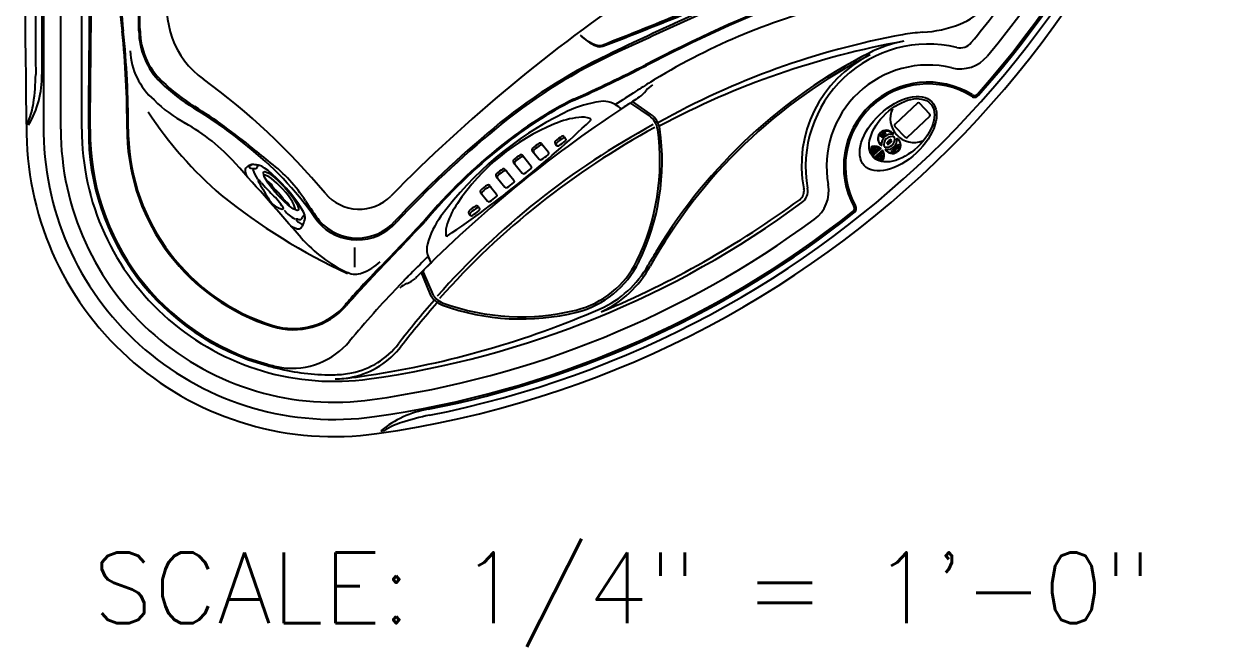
# Model space of a CAD drawing. Extents: x 1077 to 1145, y 510 to 635.
# Drawn here: x 1076.5 to 1144.9, y 510.3 to 545.5 of the extents above; entities that cross this region are included whole.
import ezdxf
from ezdxf.enums import TextEntityAlignment as Align

# ---------------------------------------------------------------- set-up
doc = ezdxf.new("R2010")
doc.units = 0
doc.header["$MEASUREMENT"] = 0
for name, color, linetype in [('1', 4, 'Continuous'), ('clean', 1, 'Continuous'), ('DIM', 3, 'Continuous')]:
    doc.layers.add(name, color=color, linetype=linetype)
doc.styles.add('SIMPLEX', font='simplex')

# ---------------------------------------------------------------- blocks, each defined once
blk = doc.blocks.new('AUX')
at = {"layer": '1'}
h = blk.add_hatch(color=3, dxfattribs=at)
edge = h.paths.add_edge_path(flags=16)
edge.add_spline(control_points=[(-1.768, 0.191), (-1.764, 0.19), (-1.761, 0.19), (-1.757, 0.19), (-1.734, 0.19), (-1.725, 0.198), (-1.725, 0.216), (-1.725, 0.226), (-1.729, 0.234), (-1.736, 0.237), (-1.74, 0.239), (-1.746, 0.24), (-1.755, 0.24), (-1.757, 0.24), (-1.762, 0.24), (-1.768, 0.239), (-1.768, 0.239), (-1.768, 0.191), (-1.768, 0.191)], knot_values=[0, 0, 0, 0, 1, 1, 1, 2, 2, 2, 3, 3, 3, 4, 4, 4, 5, 5, 5, 6, 6, 6, 6], degree=3, periodic=0)
edge = h.paths.add_edge_path()
edge.add_spline(control_points=[(-1.787, 0.251), (-1.765, 0.251), (-1.753, 0.251), (-1.752, 0.251), (-1.735, 0.251), (-1.726, 0.249), (-1.719, 0.245), (-1.71, 0.239), (-1.705, 0.229), (-1.705, 0.216), (-1.705, 0.203), (-1.711, 0.192), (-1.722, 0.185), (-1.731, 0.181), (-1.74, 0.179), (-1.756, 0.179), (-1.761, 0.179), (-1.764, 0.179), (-1.768, 0.179), (-1.768, 0.179), (-1.768, 0.134), (-1.768, 0.134), (-1.768, 0.134), (-1.787, 0.134), (-1.787, 0.134), (-1.787, 0.134), (-1.787, 0.251), (-1.787, 0.251)], knot_values=[0, 0, 0, 0, 1, 1, 1, 2, 2, 2, 3, 3, 3, 4, 4, 4, 5, 5, 5, 6, 6, 6, 7, 7, 7, 8, 8, 8, 9, 9, 9, 9], degree=3, periodic=0)
h.paths.add_polyline_path([(-1.929, 0.251), (-1.886, 0.161), (-1.84, 0.251), (-1.822, 0.251), (-1.819, 0.134), (-1.837, 0.134), (-1.839, 0.226), (-1.885, 0.136), (-1.893, 0.135), (-1.937, 0.227), (-1.938, 0.134), (-1.954, 0.134), (-1.947, 0.251)])
h.paths.add_polyline_path([(-1.973, 0.251), (-1.973, 0.239), (-2.032, 0.239), (-2.032, 0.202), (-1.979, 0.202), (-1.979, 0.19), (-2.032, 0.19), (-2.032, 0.147), (-1.971, 0.147), (-1.971, 0.134), (-2.051, 0.134), (-2.051, 0.251)])
h.paths.add_polyline_path([(-2.072, 0.251), (-2.072, 0.238), (-2.12, 0.238), (-2.12, 0.134), (-2.139, 0.134), (-2.139, 0.238), (-2.186, 0.238), (-2.186, 0.251)])
for points in [[(-1.948, 0.454), (-2.014, 0.353), (-1.948, 0.353)], [(-1.939, -0.454), (-1.873, -0.353), (-1.939, -0.353)]]:
    blk.add_hatch(color=3, dxfattribs=at).paths.add_polyline_path(points)
h = blk.add_hatch(color=3, dxfattribs=at)
edge = h.paths.add_edge_path()
edge.add_spline(control_points=[(-1.02, 0.729), (-1.02, 0.729), (-1.02, 0.604), (-1.02, 0.604), (-1.02, 0.578), (-1.022, 0.57), (-1.031, 0.558), (-1.041, 0.546), (-1.056, 0.538), (-1.07, 0.538), (-1.078, 0.538), (-1.085, 0.541), (-1.089, 0.544), (-1.089, 0.545), (-1.09, 0.545), (-1.09, 0.548), (-1.09, 0.552), (-1.089, 0.552), (-1.088, 0.554), (-1.088, 0.554), (-1.081, 0.561), (-1.081, 0.561), (-1.08, 0.561), (-1.08, 0.562), (-1.079, 0.562), (-1.079, 0.562), (-1.077, 0.562), (-1.077, 0.562), (-1.076, 0.562), (-1.076, 0.562), (-1.073, 0.56), (-1.07, 0.559), (-1.066, 0.557), (-1.061, 0.557), (-1.053, 0.557), (-1.047, 0.561), (-1.045, 0.57), (-1.044, 0.575), (-1.043, 0.582), (-1.043, 0.6), (-1.043, 0.6), (-1.043, 0.729), (-1.043, 0.729), (-1.043, 0.729), (-1.02, 0.729), (-1.02, 0.729)], knot_values=[0, 0, 0, 0, 1, 1, 1, 2, 2, 2, 3, 3, 3, 4, 4, 4, 5, 5, 5, 6, 6, 6, 7, 7, 7, 8, 8, 8, 9, 9, 9, 10, 10, 10, 11, 11, 11, 12, 12, 12, 13, 13, 13, 14, 14, 14, 15, 15, 15, 15], degree=3, periodic=0)
h.paths.add_polyline_path([(-0.878, 0.729), (-0.878, 0.714), (-0.953, 0.714), (-0.953, 0.667), (-0.886, 0.667), (-0.886, 0.652), (-0.953, 0.652), (-0.953, 0.598), (-0.876, 0.598), (-0.876, 0.582), (-0.977, 0.582), (-0.977, 0.729)])
h.paths.add_polyline_path([(-0.711, 0.729), (-0.711, 0.713), (-0.771, 0.713), (-0.771, 0.582), (-0.795, 0.582), (-0.795, 0.713), (-0.855, 0.713), (-0.855, 0.729)])
edge = h.paths.add_edge_path()
edge.add_spline(control_points=[(-0.611, 0.711), (-0.611, 0.71), (-0.611, 0.71), (-0.611, 0.71), (-0.611, 0.709), (-0.611, 0.709), (-0.612, 0.708), (-0.612, 0.708), (-0.615, 0.707), (-0.615, 0.707), (-0.616, 0.707), (-0.616, 0.706), (-0.617, 0.706), (-0.617, 0.706), (-0.618, 0.707), (-0.62, 0.708), (-0.627, 0.713), (-0.64, 0.717), (-0.651, 0.717), (-0.668, 0.717), (-0.679, 0.708), (-0.679, 0.695), (-0.679, 0.688), (-0.676, 0.683), (-0.672, 0.68), (-0.667, 0.676), (-0.663, 0.674), (-0.646, 0.667), (-0.628, 0.659), (-0.621, 0.655), (-0.615, 0.649), (-0.608, 0.642), (-0.604, 0.633), (-0.604, 0.623), (-0.604, 0.597), (-0.628, 0.579), (-0.662, 0.579), (-0.673, 0.579), (-0.693, 0.582), (-0.7, 0.585), (-0.703, 0.586), (-0.704, 0.586), (-0.704, 0.588), (-0.704, 0.588), (-0.706, 0.602), (-0.706, 0.602), (-0.706, 0.603), (-0.706, 0.603), (-0.706, 0.604), (-0.706, 0.604), (-0.706, 0.605), (-0.705, 0.605), (-0.705, 0.605), (-0.702, 0.607), (-0.702, 0.607), (-0.701, 0.607), (-0.701, 0.607), (-0.7, 0.607), (-0.7, 0.607), (-0.7, 0.607), (-0.698, 0.606), (-0.688, 0.6), (-0.671, 0.595), (-0.658, 0.595), (-0.64, 0.595), (-0.627, 0.604), (-0.627, 0.618), (-0.627, 0.624), (-0.629, 0.629), (-0.633, 0.633), (-0.637, 0.637), (-0.643, 0.64), (-0.657, 0.646), (-0.677, 0.655), (-0.684, 0.658), (-0.69, 0.664), (-0.697, 0.671), (-0.701, 0.68), (-0.701, 0.69), (-0.701, 0.715), (-0.679, 0.731), (-0.646, 0.731), (-0.636, 0.731), (-0.62, 0.729), (-0.615, 0.727), (-0.614, 0.727), (-0.613, 0.725), (-0.613, 0.724), (-0.613, 0.724), (-0.611, 0.711), (-0.611, 0.711)], knot_values=[0, 0, 0, 0, 1, 1, 1, 2, 2, 2, 3, 3, 3, 4, 4, 4, 5, 5, 5, 6, 6, 6, 7, 7, 7, 8, 8, 8, 9, 9, 9, 10, 10, 10, 11, 11, 11, 12, 12, 12, 13, 13, 13, 14, 14, 14, 15, 15, 15, 16, 16, 16, 17, 17, 17, 18, 18, 18, 19, 19, 19, 20, 20, 20, 21, 21, 21, 22, 22, 22, 23, 23, 23, 24, 24, 24, 25, 25, 25, 26, 26, 26, 27, 27, 27, 28, 28, 28, 29, 29, 29, 30, 30, 30, 30], degree=3, periodic=0)
edge = h.paths.add_edge_path()
edge.add_spline(control_points=[(-0.934, 0.053), (-0.934, 0.052), (-0.934, 0.052), (-0.934, 0.052), (-0.934, 0.051), (-0.934, 0.051), (-0.935, 0.05), (-0.935, 0.05), (-0.939, 0.049), (-0.939, 0.049), (-0.939, 0.049), (-0.94, 0.048), (-0.94, 0.048), (-0.94, 0.048), (-0.941, 0.049), (-0.943, 0.05), (-0.95, 0.055), (-0.964, 0.059), (-0.974, 0.059), (-0.991, 0.059), (-1.002, 0.05), (-1.002, 0.037), (-1.002, 0.03), (-1, 0.025), (-0.995, 0.022), (-0.99, 0.018), (-0.987, 0.016), (-0.969, 0.009), (-0.951, 0.001), (-0.945, -0.003), (-0.938, -0.009), (-0.931, -0.016), (-0.928, -0.025), (-0.928, -0.035), (-0.928, -0.061), (-0.951, -0.079), (-0.985, -0.079), (-0.996, -0.079), (-1.017, -0.076), (-1.024, -0.073), (-1.026, -0.072), (-1.027, -0.072), (-1.027, -0.07), (-1.027, -0.07), (-1.029, -0.056), (-1.029, -0.056), (-1.03, -0.055), (-1.03, -0.055), (-1.03, -0.054), (-1.03, -0.054), (-1.029, -0.053), (-1.028, -0.053), (-1.028, -0.053), (-1.025, -0.051), (-1.025, -0.051), (-1.025, -0.051), (-1.024, -0.051), (-1.024, -0.051), (-1.023, -0.051), (-1.023, -0.051), (-1.021, -0.052), (-1.012, -0.058), (-0.994, -0.063), (-0.981, -0.063), (-0.963, -0.063), (-0.95, -0.054), (-0.95, -0.04), (-0.95, -0.034), (-0.952, -0.029), (-0.956, -0.025), (-0.961, -0.021), (-0.966, -0.018), (-0.981, -0.012), (-1, -0.003), (-1.007, 0), (-1.014, 0.006), (-1.021, 0.013), (-1.024, 0.022), (-1.024, 0.032), (-1.024, 0.057), (-1.002, 0.073), (-0.969, 0.073), (-0.959, 0.073), (-0.943, 0.071), (-0.938, 0.069), (-0.937, 0.069), (-0.936, 0.067), (-0.936, 0.066), (-0.936, 0.066), (-0.934, 0.053), (-0.934, 0.053)], knot_values=[0, 0, 0, 0, 1, 1, 1, 2, 2, 2, 3, 3, 3, 4, 4, 4, 5, 5, 5, 6, 6, 6, 7, 7, 7, 8, 8, 8, 9, 9, 9, 10, 10, 10, 11, 11, 11, 12, 12, 12, 13, 13, 13, 14, 14, 14, 15, 15, 15, 16, 16, 16, 17, 17, 17, 18, 18, 18, 19, 19, 19, 20, 20, 20, 21, 21, 21, 22, 22, 22, 23, 23, 23, 24, 24, 24, 25, 25, 25, 26, 26, 26, 27, 27, 27, 28, 28, 28, 29, 29, 29, 30, 30, 30, 30], degree=3, periodic=0)
h.paths.add_polyline_path([(-0.798, 0.071), (-0.798, 0.056), (-0.873, 0.056), (-0.873, 0.009), (-0.806, 0.009), (-0.806, -0.006), (-0.873, -0.006), (-0.873, -0.06), (-0.796, -0.06), (-0.796, -0.076), (-0.897, -0.076), (-0.897, 0.071)])
h.paths.add_polyline_path([(-0.631, 0.071), (-0.631, 0.055), (-0.691, 0.055), (-0.691, -0.076), (-0.715, -0.076), (-0.715, 0.055), (-0.775, 0.055), (-0.775, 0.071)])
h.paths.add_polyline_path([(-1.11, -0.552), (-1.11, -0.683), (-1.039, -0.683), (-1.039, -0.699), (-1.134, -0.699), (-1.134, -0.552)])
h.paths.add_polyline_path([(-0.997, -0.552), (-0.997, -0.699), (-1.021, -0.699), (-1.021, -0.552)])
edge = h.paths.add_edge_path()
edge.add_spline(control_points=[(-0.826, -0.626), (-0.826, -0.626), (-0.826, -0.695), (-0.826, -0.695), (-0.846, -0.699), (-0.867, -0.702), (-0.883, -0.702), (-0.905, -0.702), (-0.922, -0.697), (-0.935, -0.689), (-0.954, -0.677), (-0.966, -0.654), (-0.966, -0.629), (-0.966, -0.582), (-0.929, -0.549), (-0.875, -0.549), (-0.862, -0.549), (-0.84, -0.552), (-0.835, -0.555), (-0.833, -0.555), (-0.832, -0.556), (-0.832, -0.558), (-0.832, -0.558), (-0.831, -0.571), (-0.831, -0.571), (-0.831, -0.571), (-0.831, -0.571), (-0.831, -0.571), (-0.831, -0.572), (-0.832, -0.573), (-0.832, -0.573), (-0.832, -0.573), (-0.835, -0.575), (-0.835, -0.575), (-0.836, -0.575), (-0.836, -0.575), (-0.836, -0.575), (-0.837, -0.575), (-0.837, -0.575), (-0.84, -0.573), (-0.851, -0.568), (-0.866, -0.564), (-0.879, -0.564), (-0.916, -0.564), (-0.94, -0.588), (-0.94, -0.626), (-0.94, -0.664), (-0.916, -0.687), (-0.878, -0.687), (-0.869, -0.687), (-0.861, -0.686), (-0.85, -0.684), (-0.85, -0.684), (-0.85, -0.626), (-0.85, -0.626), (-0.85, -0.626), (-0.826, -0.626), (-0.826, -0.626)], knot_values=[0, 0, 0, 0, 1, 1, 1, 2, 2, 2, 3, 3, 3, 4, 4, 4, 5, 5, 5, 6, 6, 6, 7, 7, 7, 8, 8, 8, 9, 9, 9, 10, 10, 10, 11, 11, 11, 12, 12, 12, 13, 13, 13, 14, 14, 14, 15, 15, 15, 16, 16, 16, 17, 17, 17, 18, 18, 18, 19, 19, 19, 19], degree=3, periodic=0)
h.paths.add_polyline_path([(-0.685, -0.614), (-0.685, -0.552), (-0.661, -0.552), (-0.661, -0.699), (-0.685, -0.699), (-0.685, -0.629), (-0.767, -0.629), (-0.767, -0.699), (-0.791, -0.699), (-0.791, -0.552), (-0.767, -0.552), (-0.767, -0.614)])
h.paths.add_polyline_path([(-0.502, -0.552), (-0.502, -0.568), (-0.563, -0.568), (-0.563, -0.699), (-0.586, -0.699), (-0.586, -0.568), (-0.646, -0.568), (-0.646, -0.552)])
h = blk.add_hatch(color=3, dxfattribs=at)
edge = h.paths.add_edge_path(flags=16)
edge.add_spline(control_points=[(-1.773, -0.207), (-1.769, -0.207), (-1.766, -0.208), (-1.761, -0.208), (-1.739, -0.208), (-1.729, -0.2), (-1.729, -0.182), (-1.729, -0.172), (-1.733, -0.164), (-1.741, -0.161), (-1.745, -0.159), (-1.75, -0.158), (-1.759, -0.158), (-1.762, -0.158), (-1.767, -0.158), (-1.773, -0.158), (-1.773, -0.158), (-1.773, -0.207), (-1.773, -0.207)], knot_values=[0, 0, 0, 0, 1, 1, 1, 2, 2, 2, 3, 3, 3, 4, 4, 4, 5, 5, 5, 6, 6, 6, 6], degree=3, periodic=0)
edge = h.paths.add_edge_path()
edge.add_spline(control_points=[(-1.792, -0.147), (-1.769, -0.147), (-1.758, -0.146), (-1.756, -0.146), (-1.74, -0.146), (-1.731, -0.148), (-1.723, -0.153), (-1.714, -0.159), (-1.709, -0.169), (-1.709, -0.181), (-1.709, -0.195), (-1.716, -0.206), (-1.727, -0.212), (-1.735, -0.217), (-1.745, -0.219), (-1.761, -0.219), (-1.765, -0.219), (-1.768, -0.219), (-1.773, -0.219), (-1.773, -0.219), (-1.773, -0.263), (-1.773, -0.263), (-1.773, -0.263), (-1.792, -0.263), (-1.792, -0.263), (-1.792, -0.263), (-1.792, -0.147), (-1.792, -0.147)], knot_values=[0, 0, 0, 0, 1, 1, 1, 2, 2, 2, 3, 3, 3, 4, 4, 4, 5, 5, 5, 6, 6, 6, 7, 7, 7, 8, 8, 8, 9, 9, 9, 9], degree=3, periodic=0)
h.paths.add_polyline_path([(-1.933, -0.147), (-1.89, -0.237), (-1.844, -0.147), (-1.827, -0.147), (-1.823, -0.263), (-1.842, -0.263), (-1.844, -0.172), (-1.89, -0.261), (-1.897, -0.263), (-1.941, -0.171), (-1.943, -0.263), (-1.958, -0.263), (-1.951, -0.147)])
h.paths.add_polyline_path([(-1.977, -0.147), (-1.977, -0.159), (-2.037, -0.159), (-2.037, -0.196), (-1.984, -0.196), (-1.984, -0.208), (-2.037, -0.208), (-2.037, -0.251), (-1.976, -0.251), (-1.976, -0.263), (-2.056, -0.263), (-2.056, -0.147)])
h.paths.add_polyline_path([(-2.077, -0.147), (-2.077, -0.159), (-2.124, -0.159), (-2.124, -0.263), (-2.143, -0.263), (-2.143, -0.159), (-2.191, -0.159), (-2.191, -0.147)])
at = {"layer": '1', "color": 3}
for p, q in [((-2.267, 0.073), (-1.615, 0.073)), ((-2.267, -0.075), (-1.615, -0.075))]:
    blk.add_line(p, q, dxfattribs=at)
at = {"layer": '1'}
for p, q in [((0.192, 0.519), (0.192, -0.519)), ((2.422, 0.623), (0.296, 0.623)), ((2.526, -0.519), (2.526, 0.519)), ((0.296, -0.623), (2.422, -0.623))]:
    blk.add_line(p, q, dxfattribs=at)
at = {"layer": '1', "color": 3}
for points in [[(-2.072, 0.251), (-2.072, 0.238), (-2.12, 0.238), (-2.12, 0.134), (-2.139, 0.134), (-2.139, 0.238), (-2.186, 0.238), (-2.186, 0.251)], [(-1.973, 0.251), (-1.973, 0.239), (-2.032, 0.239), (-2.032, 0.202), (-1.979, 0.202), (-1.979, 0.19), (-2.032, 0.19), (-2.032, 0.147), (-1.971, 0.147), (-1.971, 0.134), (-2.051, 0.134), (-2.051, 0.251)], [(-2.035, 0.344), (-1.941, 0.487), (-1.847, 0.344)], [(-1.948, 0.454), (-2.014, 0.353), (-1.948, 0.353)], [(-1.929, 0.251), (-1.886, 0.161), (-1.84, 0.251), (-1.822, 0.251), (-1.819, 0.134), (-1.837, 0.134), (-1.839, 0.226), (-1.885, 0.136), (-1.893, 0.135), (-1.937, 0.227), (-1.938, 0.134), (-1.954, 0.134), (-1.947, 0.251)], [(-0.878, 0.729), (-0.878, 0.714), (-0.953, 0.714), (-0.953, 0.667), (-0.886, 0.667), (-0.886, 0.652), (-0.953, 0.652), (-0.953, 0.598), (-0.876, 0.598), (-0.876, 0.582), (-0.977, 0.582), (-0.977, 0.729)], [(-0.798, 0.071), (-0.798, 0.056), (-0.873, 0.056), (-0.873, 0.009), (-0.806, 0.009), (-0.806, -0.006), (-0.873, -0.006), (-0.873, -0.06), (-0.796, -0.06), (-0.796, -0.076), (-0.897, -0.076), (-0.897, 0.071)], [(-0.711, 0.729), (-0.711, 0.713), (-0.771, 0.713), (-0.771, 0.582), (-0.795, 0.582), (-0.795, 0.713), (-0.855, 0.713), (-0.855, 0.729)], [(-0.631, 0.071), (-0.631, 0.055), (-0.691, 0.055), (-0.691, -0.076), (-0.715, -0.076), (-0.715, 0.055), (-0.775, 0.055), (-0.775, 0.071)], [(-2.077, -0.147), (-2.077, -0.159), (-2.124, -0.159), (-2.124, -0.263), (-2.143, -0.263), (-2.143, -0.159), (-2.191, -0.159), (-2.191, -0.147)], [(-1.977, -0.147), (-1.977, -0.159), (-2.037, -0.159), (-2.037, -0.196), (-1.984, -0.196), (-1.984, -0.208), (-2.037, -0.208), (-2.037, -0.251), (-1.976, -0.251), (-1.976, -0.263), (-2.056, -0.263), (-2.056, -0.147)], [(-2.04, -0.343), (-1.852, -0.343), (-1.946, -0.487)], [(-1.933, -0.147), (-1.89, -0.237), (-1.844, -0.147), (-1.827, -0.147), (-1.823, -0.263), (-1.842, -0.263), (-1.844, -0.172), (-1.89, -0.261), (-1.897, -0.263), (-1.941, -0.171), (-1.943, -0.263), (-1.958, -0.263), (-1.951, -0.147)], [(-1.939, -0.454), (-1.873, -0.353), (-1.939, -0.353)], [(-1.11, -0.552), (-1.11, -0.683), (-1.039, -0.683), (-1.039, -0.699), (-1.134, -0.699), (-1.134, -0.552)], [(-0.997, -0.552), (-0.997, -0.699), (-1.021, -0.699), (-1.021, -0.552)], [(-0.685, -0.614), (-0.685, -0.552), (-0.661, -0.552), (-0.661, -0.699), (-0.685, -0.699), (-0.685, -0.629), (-0.767, -0.629), (-0.767, -0.699), (-0.791, -0.699), (-0.791, -0.552), (-0.767, -0.552), (-0.767, -0.614)], [(-0.502, -0.552), (-0.502, -0.568), (-0.563, -0.568), (-0.563, -0.699), (-0.586, -0.699), (-0.586, -0.568), (-0.646, -0.568), (-0.646, -0.552)]]:
    blk.add_lwpolyline(points, close=True, dxfattribs=at)
at = {"layer": '1'}
for centre, radius, start, end in [((1.518, 0), 1.649, 112.17822, 247.83975), ((0.296, 0.519), 0.104, 90, 180), ((2.422, 0.519), 0.104, 0, 90), ((0.296, -0.519), 0.104, 180, 270), ((2.422, -0.519), 0.104, 270, 0)]:
    blk.add_arc(centre, radius, start, end, dxfattribs=at)
at = {"layer": '1', "color": 3}
for centre, radius, start, end in [((-0.837, -0.186), 0.669, 36.52801, 143.47199), ((-0.836, -0.244), 0.548, 26.93893, 153.06107), ((-0.836, 0.253), 0.548, 206.93893, 333.06107), ((-0.837, 0.194), 0.669, 216.52801, 323.47199)]:
    blk.add_arc(centre, radius, start, end, dxfattribs=at)
at = {"layer": '1'}
for centre, major_axis, ratio in [((0, 0), (-3.222, 0), 0.571434), ((0.342, 0), (-2.717, 0), 0.588498)]:
    blk.add_ellipse(centre, major_axis=major_axis, ratio=ratio, dxfattribs=at)
at = {"layer": '1', "color": 3}
for points, knots in [([(-0.272, 0.173), (-0.261, 0.218), (-0.255, 0.264), (-0.255, 0.312), (-0.255, 0.633), (-0.515, 0.894), (-0.837, 0.894), (-1.158, 0.894), (-1.419, 0.633), (-1.419, 0.312), (-1.419, 0.264), (-1.413, 0.217), (-1.402, 0.173)], [4, 4, 4, 4, 5, 5, 5, 6, 6, 6, 7, 7, 7, 8, 8, 8, 8]), ([(-1.384, 0.312), (-1.384, 0.614), (-1.139, 0.859), (-0.837, 0.859), (-0.535, 0.859), (-0.29, 0.614), (-0.29, 0.312), (-0.29, 0.278), (-0.293, 0.245), (-0.299, 0.213)], [0, 0, 0, 0, 1, 1, 1, 2, 2, 2, 3, 3, 3, 3]), ([(-1.941, 0.559), (-1.76, 0.467), (-1.632, 0.285), (-1.615, 0.073), (-1.615, 0.073), (-1.577, 0.073), (-1.577, 0.073), (-1.593, 0.29), (-1.718, 0.477), (-1.898, 0.58), (-1.912, 0.588), (-1.926, 0.595), (-1.941, 0.602), (-1.956, 0.595), (-1.97, 0.588), (-1.984, 0.58), (-2.164, 0.477), (-2.289, 0.29), (-2.305, 0.073), (-2.305, 0.073), (-2.267, 0.073), (-2.267, 0.073), (-2.25, 0.285), (-2.122, 0.467), (-1.941, 0.559)], [0, 0, 0, 0, 1, 1, 1, 2, 2, 2, 3, 3, 3, 4, 4, 4, 5, 5, 5, 6, 6, 6, 7, 7, 7, 8, 8, 8, 8]), ([(-1.787, 0.251), (-1.765, 0.251), (-1.753, 0.251), (-1.752, 0.251), (-1.735, 0.251), (-1.726, 0.249), (-1.719, 0.245), (-1.71, 0.239), (-1.705, 0.229), (-1.705, 0.216), (-1.705, 0.203), (-1.711, 0.192), (-1.722, 0.185), (-1.731, 0.181), (-1.74, 0.179), (-1.756, 0.179), (-1.761, 0.179), (-1.764, 0.179), (-1.768, 0.179), (-1.768, 0.179), (-1.768, 0.134), (-1.768, 0.134), (-1.768, 0.134), (-1.787, 0.134), (-1.787, 0.134), (-1.787, 0.134), (-1.787, 0.251), (-1.787, 0.251)], [0, 0, 0, 0, 1, 1, 1, 2, 2, 2, 3, 3, 3, 4, 4, 4, 5, 5, 5, 6, 6, 6, 7, 7, 7, 8, 8, 8, 9, 9, 9, 9]), ([(-1.768, 0.191), (-1.764, 0.19), (-1.761, 0.19), (-1.757, 0.19), (-1.734, 0.19), (-1.725, 0.198), (-1.725, 0.216), (-1.725, 0.226), (-1.729, 0.234), (-1.736, 0.237), (-1.74, 0.239), (-1.746, 0.24), (-1.755, 0.24), (-1.757, 0.24), (-1.762, 0.24), (-1.768, 0.239), (-1.768, 0.239), (-1.768, 0.191), (-1.768, 0.191)], [0, 0, 0, 0, 1, 1, 1, 2, 2, 2, 3, 3, 3, 4, 4, 4, 5, 5, 5, 6, 6, 6, 6]), ([(-0.934, 0.053), (-0.934, 0.052), (-0.934, 0.052), (-0.934, 0.052), (-0.934, 0.051), (-0.934, 0.051), (-0.935, 0.05), (-0.935, 0.05), (-0.939, 0.049), (-0.939, 0.049), (-0.939, 0.049), (-0.94, 0.048), (-0.94, 0.048), (-0.94, 0.048), (-0.941, 0.049), (-0.943, 0.05), (-0.95, 0.055), (-0.964, 0.059), (-0.974, 0.059), (-0.991, 0.059), (-1.002, 0.05), (-1.002, 0.037), (-1.002, 0.03), (-1, 0.025), (-0.995, 0.022), (-0.99, 0.018), (-0.987, 0.016), (-0.969, 0.009), (-0.951, 0.001), (-0.945, -0.003), (-0.938, -0.009), (-0.931, -0.016), (-0.928, -0.025), (-0.928, -0.035), (-0.928, -0.061), (-0.951, -0.079), (-0.985, -0.079), (-0.996, -0.079), (-1.017, -0.076), (-1.024, -0.073), (-1.026, -0.072), (-1.027, -0.072), (-1.027, -0.07), (-1.027, -0.07), (-1.029, -0.056), (-1.029, -0.056), (-1.03, -0.055), (-1.03, -0.055), (-1.03, -0.054), (-1.03, -0.054), (-1.029, -0.053), (-1.028, -0.053), (-1.028, -0.053), (-1.025, -0.051), (-1.025, -0.051), (-1.025, -0.051), (-1.024, -0.051), (-1.024, -0.051), (-1.023, -0.051), (-1.023, -0.051), (-1.021, -0.052), (-1.012, -0.058), (-0.994, -0.063), (-0.981, -0.063), (-0.963, -0.063), (-0.95, -0.054), (-0.95, -0.04), (-0.95, -0.034), (-0.952, -0.029), (-0.956, -0.025), (-0.961, -0.021), (-0.966, -0.018), (-0.981, -0.012), (-1, -0.003), (-1.007, 0), (-1.014, 0.006), (-1.021, 0.013), (-1.024, 0.022), (-1.024, 0.032), (-1.024, 0.057), (-1.002, 0.073), (-0.969, 0.073), (-0.959, 0.073), (-0.943, 0.071), (-0.938, 0.069), (-0.937, 0.069), (-0.936, 0.067), (-0.936, 0.066), (-0.936, 0.066), (-0.934, 0.053), (-0.934, 0.053)], [0, 0, 0, 0, 1, 1, 1, 2, 2, 2, 3, 3, 3, 4, 4, 4, 5, 5, 5, 6, 6, 6, 7, 7, 7, 8, 8, 8, 9, 9, 9, 10, 10, 10, 11, 11, 11, 12, 12, 12, 13, 13, 13, 14, 14, 14, 15, 15, 15, 16, 16, 16, 17, 17, 17, 18, 18, 18, 19, 19, 19, 20, 20, 20, 21, 21, 21, 22, 22, 22, 23, 23, 23, 24, 24, 24, 25, 25, 25, 26, 26, 26, 27, 27, 27, 28, 28, 28, 29, 29, 29, 30, 30, 30, 30]), ([(-0.611, 0.711), (-0.611, 0.71), (-0.611, 0.71), (-0.611, 0.71), (-0.611, 0.709), (-0.611, 0.709), (-0.612, 0.708), (-0.612, 0.708), (-0.615, 0.707), (-0.615, 0.707), (-0.616, 0.707), (-0.616, 0.706), (-0.617, 0.706), (-0.617, 0.706), (-0.618, 0.707), (-0.62, 0.708), (-0.627, 0.713), (-0.64, 0.717), (-0.651, 0.717), (-0.668, 0.717), (-0.679, 0.708), (-0.679, 0.695), (-0.679, 0.688), (-0.676, 0.683), (-0.672, 0.68), (-0.667, 0.676), (-0.663, 0.674), (-0.646, 0.667), (-0.628, 0.659), (-0.621, 0.655), (-0.615, 0.649), (-0.608, 0.642), (-0.604, 0.633), (-0.604, 0.623), (-0.604, 0.597), (-0.628, 0.579), (-0.662, 0.579), (-0.673, 0.579), (-0.693, 0.582), (-0.7, 0.585), (-0.703, 0.586), (-0.704, 0.586), (-0.704, 0.588), (-0.704, 0.588), (-0.706, 0.602), (-0.706, 0.602), (-0.706, 0.603), (-0.706, 0.603), (-0.706, 0.604), (-0.706, 0.604), (-0.706, 0.605), (-0.705, 0.605), (-0.705, 0.605), (-0.702, 0.607), (-0.702, 0.607), (-0.701, 0.607), (-0.701, 0.607), (-0.7, 0.607), (-0.7, 0.607), (-0.7, 0.607), (-0.698, 0.606), (-0.688, 0.6), (-0.671, 0.595), (-0.658, 0.595), (-0.64, 0.595), (-0.627, 0.604), (-0.627, 0.618), (-0.627, 0.624), (-0.629, 0.629), (-0.633, 0.633), (-0.637, 0.637), (-0.643, 0.64), (-0.657, 0.646), (-0.677, 0.655), (-0.684, 0.658), (-0.69, 0.664), (-0.697, 0.671), (-0.701, 0.68), (-0.701, 0.69), (-0.701, 0.715), (-0.679, 0.731), (-0.646, 0.731), (-0.636, 0.731), (-0.62, 0.729), (-0.615, 0.727), (-0.614, 0.727), (-0.613, 0.725), (-0.613, 0.724), (-0.613, 0.724), (-0.611, 0.711), (-0.611, 0.711)], [0, 0, 0, 0, 1, 1, 1, 2, 2, 2, 3, 3, 3, 4, 4, 4, 5, 5, 5, 6, 6, 6, 7, 7, 7, 8, 8, 8, 9, 9, 9, 10, 10, 10, 11, 11, 11, 12, 12, 12, 13, 13, 13, 14, 14, 14, 15, 15, 15, 16, 16, 16, 17, 17, 17, 18, 18, 18, 19, 19, 19, 20, 20, 20, 21, 21, 21, 22, 22, 22, 23, 23, 23, 24, 24, 24, 25, 25, 25, 26, 26, 26, 27, 27, 27, 28, 28, 28, 29, 29, 29, 30, 30, 30, 30]), ([(-1.792, -0.147), (-1.769, -0.147), (-1.758, -0.146), (-1.756, -0.146), (-1.74, -0.146), (-1.731, -0.148), (-1.723, -0.153), (-1.714, -0.159), (-1.709, -0.169), (-1.709, -0.181), (-1.709, -0.195), (-1.716, -0.206), (-1.727, -0.212), (-1.735, -0.217), (-1.745, -0.219), (-1.761, -0.219), (-1.765, -0.219), (-1.768, -0.219), (-1.773, -0.219), (-1.773, -0.219), (-1.773, -0.263), (-1.773, -0.263), (-1.773, -0.263), (-1.792, -0.263), (-1.792, -0.263), (-1.792, -0.263), (-1.792, -0.147), (-1.792, -0.147)], [0, 0, 0, 0, 1, 1, 1, 2, 2, 2, 3, 3, 3, 4, 4, 4, 5, 5, 5, 6, 6, 6, 7, 7, 7, 8, 8, 8, 9, 9, 9, 9]), ([(-1.773, -0.207), (-1.769, -0.207), (-1.766, -0.208), (-1.761, -0.208), (-1.739, -0.208), (-1.729, -0.2), (-1.729, -0.182), (-1.729, -0.172), (-1.733, -0.164), (-1.741, -0.161), (-1.745, -0.159), (-1.75, -0.158), (-1.759, -0.158), (-1.762, -0.158), (-1.767, -0.158), (-1.773, -0.158), (-1.773, -0.158), (-1.773, -0.207), (-1.773, -0.207)], [0, 0, 0, 0, 1, 1, 1, 2, 2, 2, 3, 3, 3, 4, 4, 4, 5, 5, 5, 6, 6, 6, 6]), ([(-1.401, -0.164), (-1.412, -0.209), (-1.418, -0.255), (-1.418, -0.303), (-1.418, -0.625), (-1.157, -0.885), (-0.836, -0.885), (-0.515, -0.885), (-0.254, -0.625), (-0.254, -0.303), (-0.254, -0.255), (-0.26, -0.209), (-0.271, -0.164)], [4, 4, 4, 4, 5, 5, 5, 6, 6, 6, 7, 7, 7, 8, 8, 8, 8]), ([(-0.289, -0.303), (-0.289, -0.605), (-0.534, -0.85), (-0.836, -0.85), (-1.138, -0.85), (-1.383, -0.605), (-1.383, -0.303), (-1.383, -0.269), (-1.38, -0.236), (-1.374, -0.204)], [0, 0, 0, 0, 1, 1, 1, 2, 2, 2, 3, 3, 3, 3]), ([(-0.826, -0.626), (-0.826, -0.626), (-0.826, -0.695), (-0.826, -0.695), (-0.846, -0.699), (-0.867, -0.702), (-0.883, -0.702), (-0.905, -0.702), (-0.922, -0.697), (-0.935, -0.689), (-0.954, -0.677), (-0.966, -0.654), (-0.966, -0.629), (-0.966, -0.582), (-0.929, -0.549), (-0.875, -0.549), (-0.862, -0.549), (-0.84, -0.552), (-0.835, -0.555), (-0.833, -0.555), (-0.832, -0.556), (-0.832, -0.558), (-0.832, -0.558), (-0.831, -0.571), (-0.831, -0.571), (-0.831, -0.571), (-0.831, -0.571), (-0.831, -0.571), (-0.831, -0.572), (-0.832, -0.573), (-0.832, -0.573), (-0.832, -0.573), (-0.835, -0.575), (-0.835, -0.575), (-0.836, -0.575), (-0.836, -0.575), (-0.836, -0.575), (-0.837, -0.575), (-0.837, -0.575), (-0.84, -0.573), (-0.851, -0.568), (-0.866, -0.564), (-0.879, -0.564), (-0.916, -0.564), (-0.94, -0.588), (-0.94, -0.626), (-0.94, -0.664), (-0.916, -0.687), (-0.878, -0.687), (-0.869, -0.687), (-0.861, -0.686), (-0.85, -0.684), (-0.85, -0.684), (-0.85, -0.626), (-0.85, -0.626), (-0.85, -0.626), (-0.826, -0.626), (-0.826, -0.626)], [0, 0, 0, 0, 1, 1, 1, 2, 2, 2, 3, 3, 3, 4, 4, 4, 5, 5, 5, 6, 6, 6, 7, 7, 7, 8, 8, 8, 9, 9, 9, 10, 10, 10, 11, 11, 11, 12, 12, 12, 13, 13, 13, 14, 14, 14, 15, 15, 15, 16, 16, 16, 17, 17, 17, 18, 18, 18, 19, 19, 19, 19])]:
    blk.add_open_spline(points, degree=3, knots=knots, dxfattribs=at)
for points in [[(-1.984, 0.58), (-2.164, 0.477), (-2.289, 0.29), (-2.305, 0.073)], [(-2.305, 0.073), (-2.305, 0.073), (-2.267, 0.073), (-2.267, 0.073)], [(-2.267, 0.073), (-2.25, 0.285), (-2.122, 0.467), (-1.941, 0.559)], [(-1.941, 0.602), (-1.956, 0.595), (-1.97, 0.588), (-1.984, 0.58)], [(-1.898, 0.58), (-1.912, 0.588), (-1.926, 0.595), (-1.941, 0.602)], [(-1.941, 0.559), (-1.76, 0.467), (-1.632, 0.285), (-1.615, 0.073)], [(-1.577, 0.073), (-1.593, 0.29), (-1.718, 0.477), (-1.898, 0.58)], [(-1.615, 0.073), (-1.615, 0.073), (-1.577, 0.073), (-1.577, 0.073)], [(-1.402, 0.173), (-1.393, 0.186), (-1.384, 0.2), (-1.375, 0.213)], [(-1.375, 0.213), (-1.381, 0.245), (-1.384, 0.278), (-1.384, 0.312)], [(-0.299, 0.213), (-0.29, 0.2), (-0.281, 0.186), (-0.272, 0.173)], [(-2.267, -0.075), (-2.267, -0.075), (-2.305, -0.075), (-2.305, -0.075)], [(-2.305, -0.075), (-2.289, -0.292), (-2.164, -0.479), (-1.984, -0.582)], [(-1.941, -0.562), (-2.122, -0.469), (-2.25, -0.288), (-2.267, -0.075)], [(-1.984, -0.582), (-1.97, -0.59), (-1.956, -0.598), (-1.941, -0.605)], [(-1.615, -0.075), (-1.632, -0.288), (-1.76, -0.469), (-1.941, -0.562)], [(-1.941, -0.605), (-1.926, -0.598), (-1.912, -0.59), (-1.898, -0.582)], [(-1.898, -0.582), (-1.718, -0.479), (-1.593, -0.292), (-1.577, -0.075)], [(-1.577, -0.075), (-1.577, -0.075), (-1.615, -0.075), (-1.615, -0.075)], [(-1.374, -0.204), (-1.383, -0.191), (-1.392, -0.178), (-1.401, -0.164)], [(-0.271, -0.164), (-0.28, -0.178), (-0.289, -0.191), (-0.298, -0.204)], [(-0.298, -0.204), (-0.292, -0.236), (-0.289, -0.269), (-0.289, -0.303)]]:
    blk.add_open_spline(points, degree=3, dxfattribs=at)
blk = doc.blocks.new('F')
at = {"layer": '1', "color": 3}
for p, q in [((1.13, 2.119), (1.523, 1.633)), ((1.9, 2.118), (1.979, 2.02)), ((2.416, 2.516), (2.495, 2.418)), ((0.064, 1.459), (0.557, 0.851)), ((0.614, 1.722), (1.006, 1.237)), ((-0.452, 1.061), (0.039, 0.455)), ((-1.43, 0.269), (-0.939, -0.337)), ((-0.914, 0.667), (-0.422, 0.059)), ((-2.311, -0.646), (-1.919, -1.13)), ((-1.795, -0.248), (-1.401, -0.734)), ((-2.967, -1.822), (-2.89, -1.917)), ((-2.451, -1.424), (-2.373, -1.521))]:
    blk.add_line(p, q, dxfattribs=at)
for centre, radius, start, end in [((-38.87, 48.145), 61.877, 304.10274, 313.7293), ((3.726, -0.886), 4.514, 96.24872, 114.25152), ((3.429, 2.354), 1.262, 68.96384, 98.87325), ((3.861, 3.475), 0.0609, 313.7293, 68.96384), ((6.418, -7.93), 12.05, 112.16541, 146.36391), ((2.328, -0.013), 2.531, 121.66726, 132.32737), ((1.052, 2.056), 0.1, 38.99332, 121.66726), ((1.131, 1.958), 0.1, 38.99332, 121.66726), ((1.977, 2.181), 0.1, 132.32737, 218.99332), ((3.614, 0.384), 2.531, 121.66726, 132.32737), ((2.057, 2.083), 0.1, 132.32737, 218.99332), ((3.694, 0.286), 2.531, 121.66726, 132.32737), ((0.563, 4.464), 2.906, 302.0951, 311.32656), ((2.338, 2.453), 0.1, 38.99332, 121.66726), ((2.418, 2.355), 0.1, 38.99332, 121.66726), ((2.416, 2.356), 0.1, 311.32656, 38.99332), ((1.263, -0.673), 2.531, 121.66726, 132.32737), ((1.342, -0.771), 2.531, 121.66726, 132.32737), ((-0.013, 1.396), 0.1, 38.99332, 121.66726), ((0.066, 1.298), 0.1, 38.99332, 121.66726), ((0.691, 1.785), 0.1, 132.32737, 218.99332), ((0.771, 1.686), 0.1, 132.32737, 218.99332), ((2.408, -0.111), 2.531, 121.66726, 132.32737), ((-0.408, 3.678), 2.906, 302.0951, 311.32656), ((1.445, 1.57), 0.1, 311.32656, 38.99332), ((2.054, 2.086), 0.1, 218.99332, 302.0951), ((0.284, -1.465), 2.531, 121.66726, 132.32737), ((-0.992, 0.604), 0.1, 38.99332, 121.66726), ((-0.374, 1.124), 0.1, 132.32737, 218.99332), ((-0.295, 1.026), 0.1, 132.32737, 218.99332), ((-1.374, 2.895), 2.906, 302.0951, 311.32656), ((0.479, 0.788), 0.1, 311.32656, 38.99332), ((1.083, 1.3), 0.1, 218.99332, 302.0951), ((-1.352, 0.332), 0.1, 132.32737, 218.99332), ((-1.273, 0.234), 0.1, 132.32737, 218.99332), ((0.364, -1.563), 2.531, 121.66726, 132.32737), ((-0.912, 0.506), 0.1, 38.99332, 121.66726), ((-0.499, -0.004), 0.1, 311.32656, 38.99332), ((0.117, 0.518), 0.1, 218.99332, 302.0951), ((-2.233, -0.583), 0.1, 132.32737, 218.99332), ((-0.596, -2.38), 2.531, 121.66726, 132.32737), ((-2.154, -0.681), 0.1, 132.32737, 218.99332), ((-0.517, -2.478), 2.531, 121.66726, 132.32737), ((-1.872, -0.311), 0.1, 38.99332, 121.66726), ((-1.793, -0.409), 0.1, 38.99332, 121.66726), ((-0.861, -0.274), 0.1, 218.99332, 302.0951), ((-2.352, 2.103), 2.906, 302.0951, 311.32656), ((-0.031, -3.766), 4.375, 144.97779, 161.87641), ((-1.841, -1.067), 0.1, 218.99332, 302.0951), ((-3.332, 1.31), 2.906, 302.0951, 311.32656), ((-1.479, -0.797), 0.1, 311.32656, 38.99332), ((-2.889, -1.759), 0.1, 132.32737, 218.99332), ((-1.253, -3.556), 2.531, 121.66726, 132.32737), ((-2.81, -1.857), 0.1, 132.32737, 218.99332), ((-2.813, -1.854), 0.1, 218.99332, 302.0951), ((-1.173, -3.654), 2.531, 121.66726, 132.32737), ((-4.304, 0.524), 2.906, 302.0951, 311.32656), ((-2.529, -1.487), 0.1, 38.99332, 121.66726), ((-2.449, -1.585), 0.1, 38.99332, 121.66726), ((-2.45, -1.584), 0.1, 311.32656, 38.99332), ((-2.806, -2.909), 1.473, 159.98866, 185.3846), ((-4.211, -3.041), 0.0609, 185.3846, 304.10274)]:
    blk.add_arc(centre, radius, start, end, dxfattribs=at)
blk = doc.blocks.new('ROTY')
at = {"layer": '1', "linetype": 'Continuous'}
for centre, radius, start, end in [((-0.616, 1.513), 0.763, 114.01023, 136.09207), ((-0.773, 1.865), 0.377, 82.96146, 114.01023), ((-1.243, -1.944), 4.215, 80.93051, 82.96146), ((-1.039, -0.668), 2.924, 76.76813, 80.93051), ((1.23, -0.56), 1.054, 309.88861, 318.97012), ((1.849, -1.098), 0.234, 318.97012, 347.08813), ((-0.909, -0.042), 3.184, 339.62431, 346.41714)]:
    blk.add_arc(centre, radius, start, end, dxfattribs=at)
at = {"layer": '1', "color": 3, "linetype": 'Continuous'}
for centre, radius, start, end in [((-0.927, 2.105), 0.0513, 134.3266, 230.98389), ((-0.729, 1.903), 0.334, 88.14356, 134.3266), ((-0.684, 2.796), 0.781, 249.37116, 274.83427), ((-0.623, 2.115), 0.0971, 272.80319, 347.35006), ((-0.406, 2.098), 0.121, 140.44503, 180.24516), ((-0.45, 2.135), 0.0637, 87.78777, 140.44503), ((2.217, 3.079), 3.198, 200.69078, 211.3953), ((7.639, 5.512), 9.13, 207.47677, 214.33311), ((-1.359, 0.33), 1.387, 40.45711, 46.92771), ((9.448, 9.546), 12.816, 220.45711, 224.64193), ((1.171, 0.87), 1.186, 205.37982, 253.53886), ((-2.086, -2.076), 3.561, 31.8784, 47.28703), ((0.883, -0.164), 0.113, 244.58557, 299.69582), ((0.901, -0.23), 0.0502, 319.80044, 40.89631), ((2.723, 1.074), 2.226, 219.58303, 239.72153), ((2.103, -0.748), 0.075, 37.59308, 173.90052), ((1.699, -0.878), 0.0314, 85.73665, 241.79875), ((2.081, -0.616), 0.491, 216.16668, 236.3184), ((1.639, -1.679), 0.835, 80.48817, 85.73665), ((1.93, 0.057), 0.925, 260.48817, 266.83098), ((2.622, 0.105), 1.392, 234.41229, 244.89166), ((1.887, -0.725), 0.142, 266.83098, 353.90052)]:
    blk.add_arc(centre, radius, start, end, dxfattribs=at)
at = {"layer": '1', "color": 2, "linetype": 'Continuous'}
for centre, radius, start, end in [((3.848, 6.904), 6.78, 235.5426, 237.97987), ((-0.662, 0.205), 1.241, 23.69319, 51.50247), ((0.166, 1.016), 0.164, 8.51481, 57.97987), ((1.087, 1.407), 0.843, 205.75717, 231.40658), ((-0.977, -0.913), 2.265, 33.40201, 47.20212), ((0.163, -0.558), 1.115, 33.60403, 57.20434), ((1.529, 0.747), 0.741, 213.88863, 234.96411), ((0.88, -0.238), 0.439, 14.3626, 59.41001)]:
    blk.add_arc(centre, radius, start, end, dxfattribs=at)
at = {"layer": '1', "linetype": 'Continuous'}
for centre, major_axis, ratio, start_param, end_param in [((0.843, 0.669), (-1.321, 1.497), 0.178146, 3.141593, 6.283185), ((0.375, 0.339), (-1.54, 1.703), 0.220295, 6.283185, 6.840134), ((0.375, 0.339), (-1.54, 1.703), 0.220295, 8.766501, 9.466879)]:
    blk.add_ellipse(centre, major_axis=major_axis, ratio=ratio, start_param=start_param, end_param=end_param, dxfattribs=at)
at = {"layer": '1', "color": 3, "linetype": 'Continuous'}
for centre, major_axis, ratio, start_param, end_param in [((-0.428, 1.308), (-0.0379, 0.061), 0.468859, -1.271156, 1.443177), ((0.704, 0.636), (-0.88, 0.98), 0.23072, 3.246849, 6.181602)]:
    blk.add_ellipse(centre, major_axis=major_axis, ratio=ratio, start_param=start_param, end_param=end_param, dxfattribs=at)
blk.add_ellipse((0.819, 0.742), major_axis=(-0.97, 1.08), ratio=0.19928, dxfattribs=at)
blk = doc.blocks.new('2011TX')
at = {"layer": '1', "color": 2, "linetype": 'Continuous'}
blk.add_line((2.757, -50.714), (2.757, -16.817), dxfattribs=at)
at = {"layer": '1', "color": 3, "linetype": 'Continuous'}
for p, q in [((5.041, -45.184), (5.103, -45.184)), ((5.987, -45.154), (6.05, -45.153)), ((32.186, -46.033), (32.136, -45.971)), ((34.577, -47.063), (34.619, -47.131)), ((7.283, -47.999), (7.226, -48.08)), ((34.886, -48.049), (35.101, -47.917)), ((6.828, -49.104), (6.83, -49.097)), ((34.88, -49.867), (33.859, -49.155)), ((33.873, -49.16), (33.859, -49.155)), ((33.231, -49.565), (33.231, -49.565)), ((16.181, -55.912), (16.109, -55.982)), ((20.441, -55.919), (20.515, -55.988)), ((18.185, -58.516), (18.185, -57.4)), ((17.757, -58.82), (17.755, -58.817)), ((21.918, -58.824), (22.402, -59.971)), ((22.484, -58.261), (22.484, -58.261)), ((34.215, -58.217), (34.252, -58.236)), ((17.683, -60.701), (17.624, -60.647)), ((30.708, -61.057), (30.719, -61.1))]:
    blk.add_line(p, q, dxfattribs=at)
at = {"layer": '1', "linetype": 'Continuous'}
for p, q in [((34.808, -49.97), (33.814, -49.276)), ((22.046, -58.806), (22.518, -59.923))]:
    blk.add_line(p, q, dxfattribs=at)
for centre, radius, start, end in [((1166.469, -33.769), 1166.958, 179.15513, 180.84494), ((11.483, -11.482), 56.992, 278.00767, 351.99168), ((33.078, -56.042), 6.968, 100.65092, 116.45165), ((32.182, -50.635), 1.493, 61.88449, 105.20492), ((72.781, -109.427), 71.747, 123.02859, 134.97219), ((38.55, -67.042), 19.253, 116.45165, 143.66255), ((43.546, -34.777), 18.03, 233.7523, 235.10094), ((33.743, -49.379), 0.125, 55.09369, 123.02859), ((34.164, -50.892), 1.125, 8.02335, 55.09356), ((17.003, -50.722), 17.366, 180.84494, 278.00767), ((22.56, -52.528), 12.844, 333.98151, 8.02335), ((26.841, -58.428), 4.717, 143.66255, 165.18805), ((23.19, -57.499), 0.952, 162.34911, 204.42409), ((9.694, -63.628), 13.871, 22.76207, 24.42409), ((22.161, -58.758), 0.125, 134.97219, 202.90738), ((29.414, -55.874), 5.217, 284.01944, 333.98151), ((23.554, -59.485), 1.125, 202.9074, 249.97761), ((27.566, -48.474), 12.844, 249.97761, 284.01944)]:
    blk.add_arc(centre, radius, start, end, dxfattribs=at)
at = {"layer": '1', "color": 3, "linetype": 'Continuous'}
for centre, radius, start, end in [((50835.808, -33.746), 50835.203, 179.9806481, 180.0194052), ((-45904113.385, -25.77), 45904114.959, 359.9999688599, 0.0000111784), ((-1914.468, -33.764), 1917.694, 359.493567, 0.440708), ((-1486.823, -34.01), 1490.147, 359.357699, 0.576598), ((11.472, -11.479), 55.066, 320.39625, 351.99016), ((11.483, -11.482), 56.023, 318.32622, 351.99168), ((5253.51, -33.772), 5253.371, 179.848816, 180.151114), ((12203.602, -33.783), 12203.105, 179.9348626, 180.0649968), ((11.483, -11.482), 56.462, 281.14235, 348.857), ((11.483, -11.482), 56.12, 318.32622, 348.85699), ((-93.32, 273.136), 342.882, 291.46221, 293.184), ((-53.598, 177.18), 239.129, 291.02249, 293.48598), ((276.377, -571.624), 578.894, 113.907886, 114.923382), ((139.999, -270.498), 248.459, 113.29858, 115.65269), ((-31.059, -45.259), 37.047, 0.16254, 3.7104), ((-42.019, -45.632), 48.071, 0.5703, 3.30317), ((54.082, -79.081), 36.489, 103.50968, 121.34532), ((51.13, -41.652), 3.36, 291.11792, 321.90407), ((49.827, -38.279), 6.976, 273.36035, 291.11792), ((10.09, -45.143), 4.103, 180.16254, 225.72371), ((10.041, -45.113), 3.992, 180.5703, 226.28238), ((32.76, -43.638), 2.56, 223.49662, 248.31706), ((32.733, -43.437), 2.684, 227.01123, 250.87086), ((57.17, -89.362), 44.716, 100.38709, 119.25132), ((57.441, -91.764), 46.751, 100.17818, 118.12889), ((50.434, -52.71), 7.073, 100.21791, 117.0988), ((50.779, -54.496), 9.269, 93.36035, 100.38709), ((9.413, -46.096), 3.93, 182.84107, 229.12657), ((32.023, -45.492), 0.565, 248.31706, 286.77859), ((31.992, -45.572), 0.424, 250.87086, 289.85078), ((60.865, -73.09), 29.85, 117.10055, 150.64538), ((60.857, -73.08), 29.954, 117.0988, 148.71), ((50.364, -52.754), 6.964, 116.41326, 191.10984), ((45.826, -74.406), 30.925, 115.65269, 129.81694), ((45.726, -74.218), 30.616, 115.74468, 129.69307), ((50.547, -52.828), 5.735, 76.46524, 190.25525), ((52.357, -45.308), 2, 256.46524, 320.40327), ((-4.671, -47.779), 5.177, 328.63117, 1.65092), ((-11.586, -47.545), 11.744, 351.69644, 359.58631), ((14.533, -40.586), 10.467, 225.72371, 238.65092), ((15.248, -39.668), 11.526, 226.28238, 237.97837), ((72.838, -109.512), 72.235, 121.69426, 122.49427), ((32.885, -47.117), 2.248, 307.06603, 320.99854), ((35.803, -49.48), 1.507, 123.07952, 140.99854), ((50.547, -52.828), 4.766, 58.33422, 208.39269), ((50.547, -52.828), 4.669, 58.34521, 208.37052), ((-4.186, -48.625), 4.265, 337.26691, 351.69644), ((12.248, -43.615), 7.68, 225.23788, 241.60591), ((72.838, -109.512), 72.235, 122.49427, 123.59569), ((72.8, -109.451), 71.777, 122.85586, 123.45469), ((72.8, -109.451), 71.777, 122.49426, 122.85586), ((53.174, -48.643), 0.274, 229.95128, 326.16838), ((53.171, -48.623), 0.191, 230.51035, 325.60464), ((25.318, -37.431), 22.478, 213.22117, 229.20053), ((-4.54, -71.895), 26.195, 49.88571, 58.65092), ((-7.266, -75.669), 30.935, 50.51097, 57.97837), ((34.164, -50.892), 1.25, 8.02335, 55.09356), ((-2003.66, -70.802), 2003.514, 0.581354, 0.587078), ((3.059, -60.167), 11.253, 41.8096, 60.52167), ((56.398, -89.861), 44.826, 118.47084, 138.49125), ((56.432, -89.915), 44.701, 118.47084, 138.49125), ((17.003, -50.722), 16.397, 180.84494, 278.00767), ((17.003, -50.722), 15.429, 179.98956, 278.00774), ((16.852, -50.865), 13.702, 179.37008, 254.62638), ((16.85, -50.867), 13.62, 179.3577, 254.6313), ((66.049, -98.664), 62.507, 129.81694, 136.85581), ((65.836, -98.447), 62.103, 129.69307, 136.8672), ((22.56, -52.528), 12.969, 333.98151, 8.02335), ((0.719, -66.275), 18.512, 33.88479, 51.12644), ((-121.461, -218.14), 213.521, 50.8255, 51.17445), ((-243.945, -282.309), 343.455, 41.02962, 41.96131), ((8.239, -59.332), 8.482, 32.51001, 52.38142), ((42.936, -54.205), 2, 306.37428, 10.2582), ((32.206, -27.647), 34.405, 231.16475, 245.1978), ((11.321, -11.238), 53.961, 292.64291, 306.34568), ((42.931, -54.214), 0.611, 307.22106, 11.10984), ((67.626, -19.454), 63.054, 214.06593, 215.32486), ((11.483, -11.482), 56.023, 278.00767, 308.42383), ((46.199, -55.208), 0.192, 301.34395, 36.54327), ((46.219, -55.212), 0.275, 300.74375, 37.1438), ((18.316, -54.023), 2.949, 220.91501, 318.21493), ((18.314, -54.019), 2.852, 221.58437, 318.23003), ((11.508, -11.556), 54.978, 277.99223, 306.38566), ((11.483, -11.482), 56.12, 281.14236, 308.42383), ((21.108, -51.661), 7.903, 221.02962, 245.08692), ((72.862, -109.51), 72.235, 134.36592, 135.50663), ((59.998, -72.575), 28.958, 148.68043, 150.70759), ((18.206, -57.954), 0.957, 242.94416, 294.18353), ((17.736, -56.279), 2.69, 288.68732, 313.95589), ((72.8, -109.451), 71.777, 135.14437, 135.50663), ((72.8, -109.451), 71.777, 134.5066, 135.14437), ((29.414, -55.874), 5.342, 284.01944, 333.98151), ((29.698, -55.577), 5.784, 293.76435, 330.70759), ((29.636, -55.641), 5.924, 294.4925, 331.61419), ((72.862, -109.51), 72.235, 135.81252, 136.30663), ((21.634, -60.642), 1.312, 112.76032, 133.76423), ((72.862, -109.51), 72.235, 135.69363, 135.81252), ((20.388, -57.674), 1.906, 292.76032, 309.4157), ((72.862, -109.51), 72.235, 135.50663, 135.69363), ((58.175, -95.973), 52.261, 135.91453, 140.4415), ((23.554, -59.485), 1.25, 202.9074, 249.97761), ((11.207, -12.951), 52.248, 278.53212, 293.48648), ((59.065, -92.512), 48.544, 138.59283, 142.33956), ((59.741, -93.065), 49.208, 138.63353, 142.31612), ((27.566, -48.474), 12.969, 249.97761, 284.01944), ((14.616, -59.991), 4.238, 262.27468, 320.4415), ((17.13, -60.147), 4.428, 281.44223, 322.33956), ((17.05, -60.088), 4.736, 282.29131, 322.31612), ((16.853, -50.862), 13.705, 254.62638, 257.94385), ((16.287, -52.913), 11.497, 254.6313, 258.76285), ((16.807, -52.401), 12.194, 256.64421, 271.19741), ((16.95, -59.261), 5.332, 271.19741, 281.44223), ((16.602, -51.765), 13.07, 272.02128, 280.38856), ((17.028, -59.989), 4.838, 270.40886, 282.29131), ((23.278, -72.163), 5.699, 99.59817, 129.51891), ((25.148, -80.54), 13.936, 101.40081, 108.06031), ((22.304, -71.819), 4.762, 108.06031, 121.03133), ((11.483, -11.482), 56.875, 278.258, 278.45957)]:
    blk.add_arc(centre, radius, start, end, dxfattribs=at)
at = {"layer": '1', "color": 2, "linetype": 'Continuous'}
for centre, radius, start, end in [((201.603, -24.337), 197.665, 184.49502, 186.05398), ((201.603, -24.337), 197.603, 184.49502, 186.05398), ((12.564, -43.853), 5, 166.12411, 233.99222), ((85.711, -118.953), 91.897, 123.97373, 135.4589), ((77.766, -130.608), 94.031, 111.68644, 117.33348), ((77.766, -130.608), 93.969, 111.68644, 117.33348), ((11.473, -11.476), 53.884, 320.39232, 322.67897), ((-44.856, -50.475), 50.176, 359.72738, 6.05398), ((-44.856, -50.475), 50.239, 359.72738, 6.05398), ((52.357, -45.307), 0.818, 256.51246, 320.37511), ((50.552, -52.831), 6.919, 76.51246, 190.22621), ((0.892, 18.12), 73.39, 293.82006, 297.33348), ((0.892, 18.12), 73.452, 293.82006, 297.33348), ((-12.82, -78.782), 38.178, 39.80347, 53.99222), ((41.288, -70.203), 23.759, 116.92575, 128.56089), ((41.288, -70.203), 23.697, 116.92575, 128.56089), ((17.018, -50.704), 14.261, 180.03987, 277.9388), ((17.889, -50.701), 12.569, 180.05978, 181.63632), ((17.003, -50.714), 11.683, 181.69611, 252.68661), ((17.889, -50.701), 12.506, 180.05978, 181.63632), ((17.003, -50.714), 11.62, 181.69611, 252.68661), ((45.358, -75.363), 30.331, 128.49753, 140.00993), ((45.358, -75.363), 30.268, 128.49753, 140.00993), ((18.43, -52.741), 2.5, 219.80347, 315.4589), ((42.935, -54.205), 0.821, 306.42579, 10.22621), ((11.581, -11.718), 53.624, 277.9388, 306.42579), ((-206.821, 158.817), 313.854, 316.16994, 316.84088), ((-206.821, 158.817), 313.916, 316.16994, 316.84088), ((72.8, -109.451), 73.582, 136.26049, 138.5077), ((72.8, -109.451), 73.663, 136.25583, 137.90709), ((72.8, -109.451), 73.663, 137.90709, 138.50704), ((14.705, -58.08), 3.967, 252.70095, 318.65234), ((14.705, -58.08), 3.904, 252.70095, 318.65234)]:
    blk.add_arc(centre, radius, start, end, dxfattribs=at)
at = {"layer": '1', "color": 1, "linetype": 'Continuous'}
for name, p in [('F', (27.586, -53.654)), ('ROTY', (13.19, -54.954))]:
    blk.add_blockref(name, p, dxfattribs=at)
at = {"layer": 'clean', "color": 1, "xscale": 0.8147113589999256, "yscale": 0.8147113589999435, "zscale": 0.814711359, "rotation": 43.26438148117565}
blk.add_blockref('AUX', (48.854, -50.972), dxfattribs=at)

msp = doc.modelspace()

# ---------------------------------------------------------------- block references
at = {"layer": '1'}
msp.add_blockref('2011TX', (1076.995, 590.275), dxfattribs=at)

# ---------------------------------------------------------------- texts
at = {"layer": 'DIM', "style": 'SIMPLEX'}
msp.add_text('SCALE: 1/4" = 1\'-0"', height=4, dxfattribs=at).set_placement((1110.285, 511.643), align=Align.CENTER)

doc.saveas('drawing.dxf')
